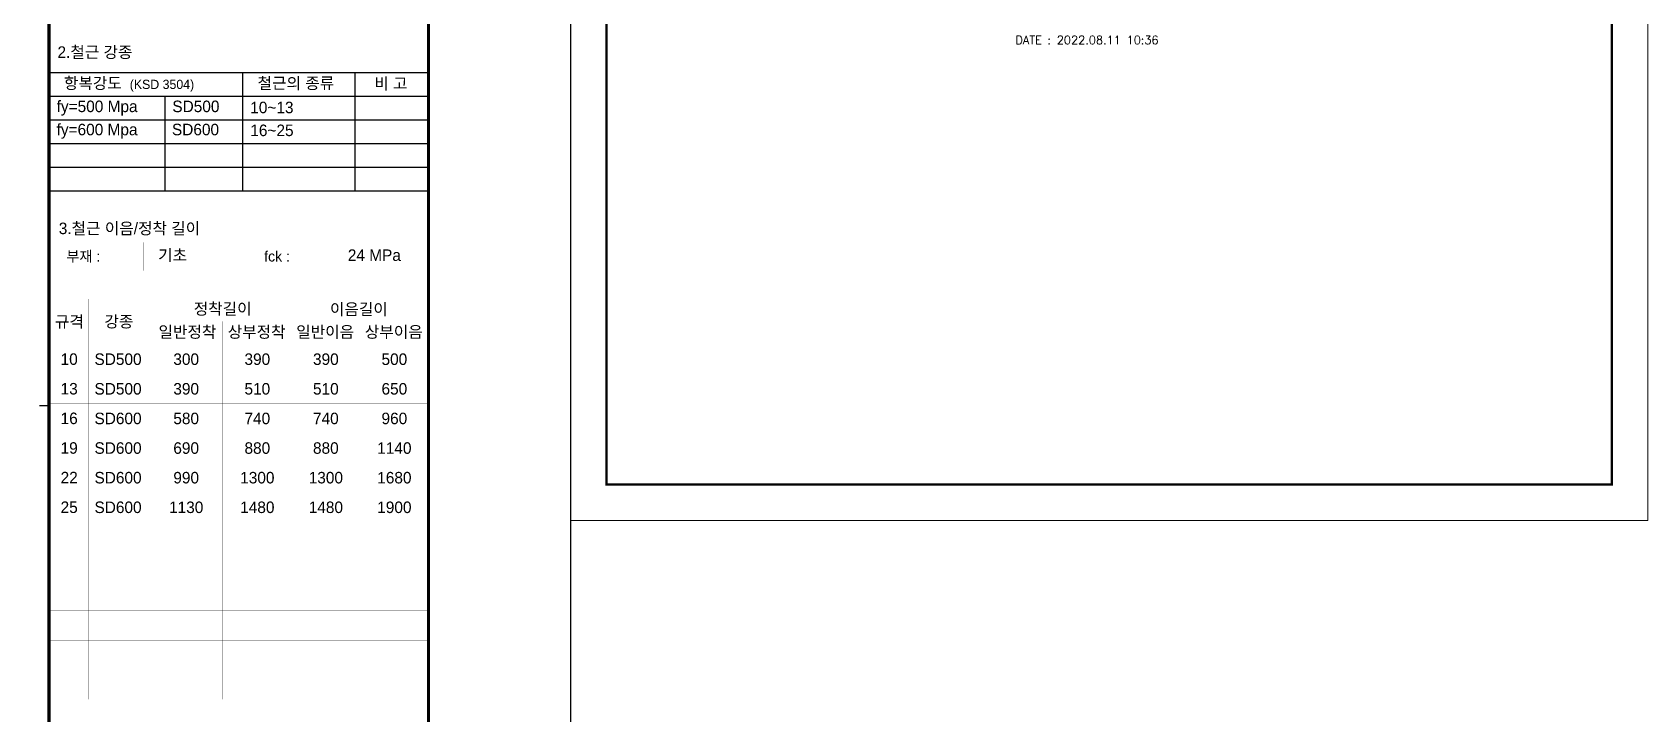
# Model space of a CAD drawing. Header units: millimetres. Extents: x 321717 to 696608, y -514806 to -16026.
# Drawn here: x 529593 to 556808, y -203361 to -191872 of the extents above; entities that cross this region are included whole.
import ezdxf
from ezdxf.enums import TextEntityAlignment as Align

# ---------------------------------------------------------------- set-up
doc = ezdxf.new("R2010")
doc.units = ezdxf.units.MM
doc.header["$LTSCALE"] = 65
for name, color, linetype in [('AMAC-TITLE', 7, 'Continuous'), ('FORM-L', 7, 'Continuous'), ('SHOPLINE', 7, 'Continuous'), ('XDIM', 7, 'Continuous')]:
    doc.layers.add(name, color=color, linetype=linetype)
doc.layers.add('TEXT', color=3, linetype='Continuous', lineweight=9)
doc.styles.add('XRebar', font='Romans.shx', dxfattribs={"bigfont": 'whgtxt.shx'})
doc.styles.add('XRebarSheet', font='HMKMRHD.TTF')
doc.styles.add('돋움', font='malgun_0.ttf')

# ---------------------------------------------------------------- blocks, each defined once
blk = doc.blocks.new('dhs_sheet2e')
at = {"color": 7}
for p, q in [((73013.1, 36694), (81003.6, 36694)), ((77085.8, 36694), (77085.8, 34197)), ((79453.7, 36694), (79453.7, 34197)), ((73013.1, 36194.6), (81003.6, 36194.6)), ((75452.6, 36194.6), (75452.6, 34197)), ((73013.1, 35695.2), (81003.6, 35695.2)), ((73013.1, 35195.8), (81003.6, 35195.8)), ((73013.1, 34696.4), (81003.6, 34696.4)), ((73013.1, 34197), (81003.6, 34197)), ((73013.1, 29664.7), (72813.3, 29664.7))]:
    blk.add_line(p, q, dxfattribs=at)
blk.add_lwpolyline([(84000, 0), (84000, 59329.4), (0, 59329.4), (0, 0)], close=True, dxfattribs=at)
at = {"color": 30, "const_width": 64.9}
blk.add_lwpolyline([(81003.6, 57331.7), (2996.4, 57331.7), (2996.4, 1997.6), (81003.6, 1997.6)], close=True, dxfattribs=at)
at = {"color": 30}
for points, const_width in [([(73013.1, 1997.6), (73013.1, 57331.7)], 64.9), ([(73013.1, 37482.7), (81003.6, 37482.7)], 1.25)]:
    blk.add_lwpolyline(points, dxfattribs=dict(at, const_width=const_width))
at = {"ltscale": 2, "const_width": 1.25}
for points in [[(73013.1, 36694), (73013.1, 34197)], [(81003.6, 36694), (81003.6, 34197)], [(73013.1, 33114.4), (73013.1, 32518)], [(81003.6, 32518), (81003.6, 33114.4)], [(73013.1, 31595.4), (73013.1, 23480)], [(81003.6, 23480), (81003.6, 31595.4)]]:
    blk.add_lwpolyline(points, dxfattribs=at)
at = {"color": 7, "const_width": 1.25}
for points in [[(73013.1, 33114.4), (81003.6, 33114.4)], [(75010.7, 32518), (75010.7, 33114.4)], [(77008.3, 33114.4), (77008.3, 32518)], [(79005.9, 32518), (79005.9, 33114.4)], [(73013.1, 32518), (81003.6, 32518)], [(73013.1, 31920), (81003.6, 31920)], [(73839.2, 31920), (73839.2, 23480)], [(75231.7, 31920), (75231.7, 23480)], [(78117.6, 31920), (78117.6, 23480)], [(75231.7, 31445.6), (81003.6, 31445.6)], [(76674.7, 31445.6), (76674.7, 23480)], [(79560.6, 31445.6), (79560.6, 23480)], [(73013.1, 30971.1), (81003.6, 30971.1)], [(73013.1, 30346.9), (81003.6, 30346.9)], [(73013.1, 29722.6), (81003.6, 29722.6)], [(73013.1, 29098.3), (81003.6, 29098.3)], [(73013.1, 28474.1), (81003.6, 28474.1)], [(73013.1, 27849.8), (81003.6, 27849.8)], [(73013.1, 27225.6), (81003.6, 27225.6)], [(73013.1, 26601.3), (81003.6, 26601.3)], [(73013.1, 25977.1), (81003.6, 25977.1)], [(73013.1, 25352.8), (81003.6, 25352.8)], [(73013.1, 24728.5), (81003.6, 24728.5)], [(73013.1, 24104.3), (81003.6, 24104.3)], [(73013.1, 23480), (81003.6, 23480)]]:
    blk.add_lwpolyline(points, dxfattribs=at)
at = {"color": 7, "ltscale": 2, "const_width": 1.25}
blk.add_lwpolyline([(77008.3, 32518), (77008.3, 33114.4)], dxfattribs=at)
at = {"color": 7, "style": 'XRebarSheet'}
for s, height, p in [('2.철근 강종', 242.71, (73193, 37000.1)), ('3.철근 이음/정착 길이', 242.711, (73219.2, 33284.8))]:
    blk.add_text(s, height=height, dxfattribs=at).set_placement(p)
at = {"color": 3, "style": 'XRebarSheet'}
for s, height, p in [('항복강도', 242.71, (73329, 36346.4)), ('(KSD 3504)', 194.17, (74714.3, 36344.3)), ('철근의 종류', 242.71, (77406.6, 36345.3)), ('비 고', 242.71, (79864.2, 36338.4)), ('부재 :', 220, (73378.9, 32707.9)), ('fck :', 220, (77546.2, 32707.9)), ('규격', 242.71, (73138.4, 31320.7)), ('강종', 242.71, (74182, 31320.7))]:
    blk.add_text(s, height=height, dxfattribs=at).set_placement(p)
blk = doc.blocks.new('zsdfhetshts')
blk.add_lwpolyline([(0, 0), (15120, 0), (15120, 21384), (0, 21384)], close=True)
at = {"layer": 'FORM-L', "const_width": 32.6}
blk.add_lwpolyline([(504, 504), (14616, 504), (14616, 19296), (504, 19296)], close=True, dxfattribs=at)
at = {"layer": 'SHOPLINE'}
blk.add_line((504, 18480), (14625, 18480), dxfattribs=at)
blk.add_lwpolyline([(504, 19296), (14616, 19296), (14616, 17664), (504, 17664)], close=True, dxfattribs=at)
at = {"layer": 'AMAC-TITLE', "color": 3, "linetype": 'Continuous', "style": '돋움'}
for s, height, p in [('현장명 :', 288.3, (1031, 18672)), ('고양장항지구 A-1BL 공공주택 건설공사', 288.35, (2618, 18672)), ('부위 :', 288.3, (1031, 17857))]:
    blk.add_text(s, height=height, dxfattribs=at).set_placement(p)

msp = doc.modelspace()

# ---------------------------------------------------------------- block references
at = {"color": 255, "xscale": 0.8000000006602158, "yscale": 0.8000000006602158, "zscale": 0.8000000006602158}
msp.add_blockref('dhs_sheet2e', (471463.6, -221903.7), dxfattribs=at)
at = {"layer": 'TEXT', "color": 4, "xscale": 1.2, "yscale": 1.2, "zscale": 1.2}
msp.add_blockref('zsdfhetshts', (538663.6, -200101), dxfattribs=at)

# ---------------------------------------------------------------- texts
at = {"color": 3, "style": 'XRebarSheet'}
for s, p in [('fy=500 Mpa', (530003.1, -193218.3)), ('SD500', (531952.2, -193218.5)), ('10~13', (533265.2, -193236.9)), ('fy=600 Mpa', (530002.3, -193608.9)), ('SD600', (531945.9, -193608.9)), ('16~25', (533266, -193622.6)), ('기초', (531712.5, -195727.1)), ('24 MPa', (534908.7, -195727.1))]:
    msp.add_text(s, height=194.17, dxfattribs=at).set_placement(p)
for s, p in [('정착길이', (532800.4, -196533.6)), ('이음길이', (535095.6, -196540.8)), ('일반정착', (532206.9, -196924.3)), ('상부정착', (533372.3, -196924.3)), ('일반이음', (534527.4, -196924.3)), ('상부이음', (535682.8, -196924.3)), ('10', (530214.7, -197382.6)), ('SD500', (531037.7, -197383.9)), ('300', (532185.8, -197383.9)), ('390', (533384.4, -197383.9)), ('390', (534538.7, -197383.9)), ('500', (535693.1, -197383.9)), ('13', (530214.7, -197882)), ('SD500', (531037.7, -197883.3)), ('390', (532185.8, -197883.3)), ('510', (533384.4, -197883.3)), ('510', (534538.7, -197883.3)), ('650', (535693.1, -197883.3)), ('16', (530214.7, -198381.4)), ('SD600', (531037.7, -198382.7)), ('580', (532185.8, -198382.7)), ('740', (533384.4, -198382.7)), ('740', (534538.7, -198382.7)), ('960', (535693.1, -198382.7)), ('19', (530214.7, -198880.8)), ('SD600', (531037.7, -198882.1)), ('690', (532185.8, -198882.1)), ('880', (533384.4, -198882.1)), ('880', (534538.7, -198882.1)), ('1140', (535693.1, -198882.1)), ('22', (530214.7, -199380.2)), ('SD600', (531037.7, -199381.5)), ('990', (532185.8, -199381.5)), ('1300', (533384.4, -199381.5)), ('1300', (534538.7, -199381.5)), ('1680', (535693.1, -199381.5)), ('25', (530214.7, -199879.6)), ('SD600', (531037.7, -199880.9)), ('1130', (532185.8, -199880.9)), ('1480', (533384.4, -199880.9)), ('1480', (534538.7, -199880.9)), ('1900', (535693.1, -199880.9))]:
    msp.add_text(s, height=194.17, dxfattribs=at).set_placement(p, align=Align.MIDDLE_CENTER)
at = {"layer": 'XDIM', "color": 3, "linetype": 'Continuous', "ltscale": 1.17742e-311, "style": 'XRebar'}
msp.add_text('DATE : 2022.08.11 10:36', height=140, dxfattribs=at).set_placement((548568.2, -191932.5), align=Align.TOP_RIGHT)

doc.saveas('drawing.dxf')
